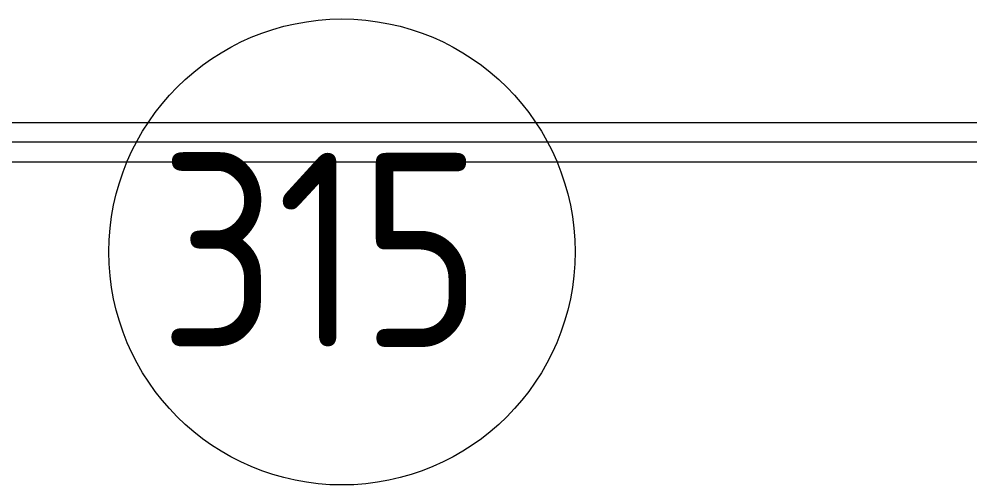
# Model space of a CAD drawing. Header units: millimetres. Extents: x -88595 to 880822, y -1054509 to -148035.
# Drawn here: x 410340 to 411564, y -271865 to -271265 of the extents above; entities that cross this region are included whole.
import ezdxf

# ---------------------------------------------------------------- set-up
doc = ezdxf.new("R2010")
doc.units = ezdxf.units.MM
for name, color, linetype, lineweight in [('Марки помещений', 7, 'Continuous', 20), ('Оборудование', 7, 'Continuous', 18), ('Трубопровод', 7, 'Continuous', 18)]:
    doc.layers.add(name, color=color, linetype=linetype, lineweight=lineweight)
doc.styles.add('GOST Common_2', font='GOST_Common.ttf', dxfattribs={"width": 0.9, "height": 350})

# ---------------------------------------------------------------- blocks, each defined once
blk = doc.blocks.new('3 этаж')
at = {"layer": 'Марки помещений'}
blk.add_circle((422636.1, 654861.1), 300, dxfattribs=at)
at = {"layer": 'Марки помещений', "style": 'GOST Common_2', "width": 0.9}
blk.add_text('315', height=250, dxfattribs=at).set_placement((422401.2, 654738.8))

msp = doc.modelspace()

# ---------------------------------------------------------------- linework, layer by layer
at = {"layer": 'Трубопровод', "color": 24, "linetype": 'Continuous', "true_color": 0xa52900}
for p, q in [((412662.4, -271398.5), (409315, -271398.5)), ((409315, -271448.5), (412662.4, -271448.5))]:
    msp.add_line(p, q, dxfattribs=at)
at = {"layer": 'Трубопровод', "color": 24, "true_color": 0xa52900}
msp.add_line((412662.4, -271423.5), (409315, -271423.5), dxfattribs=at)
msp.add_line((412662.4, -271423.5), (409315, -271423.5), dxfattribs=at)

# ---------------------------------------------------------------- block references
at = {"layer": 'Оборудование', "color": 5, "true_color": 0x0000ff}
msp.add_blockref('3 этаж', (-11880.6, -926425.8), dxfattribs=at)

doc.saveas('drawing.dxf')
